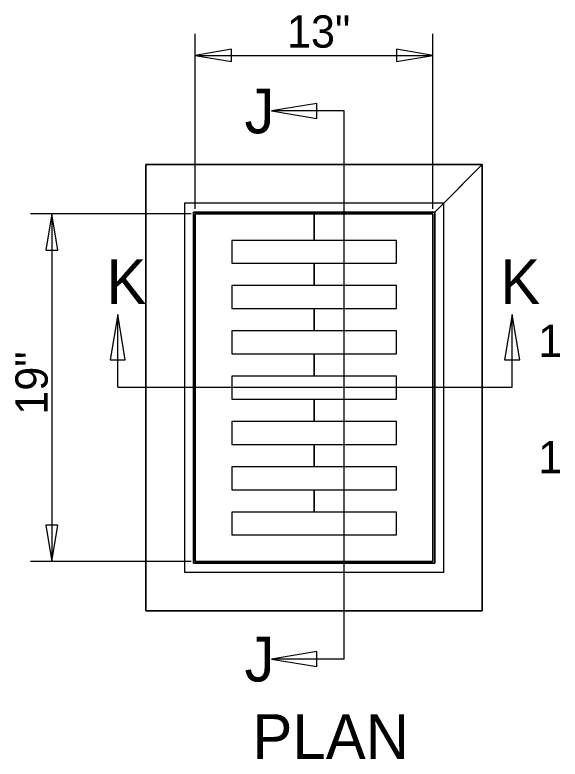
# Model space of a CAD drawing. Extents: x 1 to 17.6, y 0.6 to 10.5.
# Drawn here: x 13.463 to 14.983, y 8.16 to 10.234 of the extents above; entities that cross this region are included whole.
import ezdxf

# ---------------------------------------------------------------- set-up
doc = ezdxf.new("R2010")
doc.units = 0
for name, color, linetype in [('SD_P_Dimension Lines', 7, 'Continuous'), ('SD_P_Dimension Text', 7, 'Continuous'), ('SD_P_Prop Object Lines', 7, 'Continuous'), ('SD_P_Shading', 7, 'Continuous'), ('SD_P_Subtitles', 7, 'Continuous')]:
    doc.layers.add(name, color=color, linetype=linetype)

msp = doc.modelspace()

# ---------------------------------------------------------------- linework, layer by layer
at = {"layer": 'SD_P_Dimension Lines'}
for p, q in [((13.9656, 9.6937), (13.9656, 10.1813)), ((14.6286, 9.6937), (14.6286, 10.1813)), ((14.0668, 10.1383), (13.9656, 10.1213)), ((14.0668, 10.1043), (14.0668, 10.1383)), ((14.6286, 10.1213), (14.5273, 10.1383)), ((14.5273, 10.1383), (14.5273, 10.1043)), ((13.9656, 10.1213), (14.6286, 10.1213)), ((13.9656, 10.1213), (14.0668, 10.1043)), ((14.5273, 10.1043), (14.6286, 10.1213)), ((13.9546, 9.6797), (13.5061, 9.6797)), ((13.5661, 9.6797), (13.5491, 9.5784)), ((13.5661, 9.6797), (13.5661, 8.7107)), ((13.5831, 9.5784), (13.5661, 9.6797)), ((13.5491, 9.5784), (13.5831, 9.5784)), ((13.5491, 8.8119), (13.5661, 8.7107)), ((13.5831, 8.8119), (13.5491, 8.8119)), ((13.5661, 8.7107), (13.5831, 8.8119)), ((13.9546, 8.7107), (13.5061, 8.7107))]:
    msp.add_line(p, q, dxfattribs=at)
at = {"layer": 'SD_P_Prop Object Lines'}
for points in [[(13.8279, 8.573), (14.7662, 8.573), (14.7662, 9.8173), (13.8279, 9.8173)], [(13.9355, 8.6806), (14.6586, 8.6806), (14.6586, 9.7097), (13.9355, 9.7097)], [(13.9607, 8.7058), (14.6334, 8.7058), (14.6334, 9.6845), (13.9607, 9.6845)], [(13.9656, 8.7107), (14.6286, 8.7107), (14.6286, 9.6797), (13.9656, 9.6797)], [(14.0676, 9.542), (14.5266, 9.542), (14.5266, 9.6058), (14.0676, 9.6058)], [(14.0676, 9.4158), (14.5266, 9.4158), (14.5266, 9.4795), (14.0676, 9.4795)], [(14.0676, 9.2895), (14.5266, 9.2895), (14.5266, 9.3533), (14.0676, 9.3533)], [(14.0676, 9.1633), (14.5266, 9.1633), (14.5266, 9.227), (14.0676, 9.227)], [(14.0676, 9.037), (14.5266, 9.037), (14.5266, 9.1008), (14.0676, 9.1008)], [(14.0676, 8.9108), (14.5266, 8.9108), (14.5266, 8.9745), (14.0676, 8.9745)], [(14.0676, 8.7845), (14.5266, 8.7845), (14.5266, 8.8483), (14.0676, 8.8483)]]:
    msp.add_lwpolyline(points, close=True, dxfattribs=at)
at = {"layer": 'SD_P_Shading'}
for points in [[(13.8279, 9.8173), (14.7662, 9.8173), (14.6586, 9.7097), (14.6334, 9.6845), (14.6334, 8.7058), (13.9607, 8.7058), (13.9607, 9.6845), (14.6334, 9.6845), (14.7662, 9.8173), (14.7662, 8.573), (13.8279, 8.573)], [(13.9656, 9.6797), (14.2971, 9.6797), (14.2971, 9.6058), (14.0676, 9.6058), (14.0676, 9.542), (14.2971, 9.542), (14.2971, 9.4795), (14.0676, 9.4795), (14.0676, 9.4158), (14.2971, 9.4158), (14.2971, 9.3533), (14.0676, 9.3533), (14.0676, 9.2895), (14.2971, 9.2895), (14.2971, 9.227), (14.0676, 9.227), (14.0676, 9.1633), (14.2971, 9.1633), (14.2971, 9.1008), (14.0676, 9.1008), (14.0676, 9.037), (14.2971, 9.037), (14.2971, 8.9745), (14.0676, 8.9745), (14.0676, 8.9108), (14.2971, 8.9108), (14.2971, 8.8483), (14.0676, 8.8483), (14.0676, 8.7845), (14.2971, 8.7845), (14.5266, 8.7845), (14.5266, 8.8483), (14.2971, 8.8483), (14.2971, 8.9108), (14.5266, 8.9108), (14.5266, 8.9745), (14.2971, 8.9745), (14.2971, 9.037), (14.5266, 9.037), (14.5266, 9.1008), (14.2971, 9.1008), (14.2971, 9.1633), (14.5266, 9.1633), (14.5266, 9.227), (14.2971, 9.227), (14.2971, 9.2895), (14.5266, 9.2895), (14.5266, 9.3533), (14.2971, 9.3533), (14.2971, 9.4158), (14.5266, 9.4158), (14.5266, 9.4795), (14.2971, 9.4795), (14.2971, 9.542), (14.5266, 9.542), (14.5266, 9.6058), (14.2971, 9.6058), (14.2971, 9.6797), (14.6286, 9.6797), (14.6286, 8.7107), (13.9656, 8.7107)]]:
    msp.add_lwpolyline(points, close=True, dxfattribs=at)
at = {"layer": 'SD_P_Subtitles'}
for p, q in [((14.305, 9.9876), (14.1786, 9.9665)), ((14.305, 9.9455), (14.305, 9.9876)), ((14.3811, 9.9665), (14.1786, 9.9665)), ((14.1786, 9.9665), (14.305, 9.9455)), ((14.3811, 8.4386), (14.3811, 9.9665)), ((13.7496, 9.3987), (13.7285, 9.2724)), ((13.7496, 9.1962), (13.7496, 9.3987)), ((13.7707, 9.2724), (13.7496, 9.3987)), ((14.8495, 9.3987), (14.8285, 9.2724)), ((14.8495, 9.1962), (14.8495, 9.3987)), ((14.8706, 9.2724), (14.8495, 9.3987)), ((13.7285, 9.2724), (13.7707, 9.2724)), ((14.8285, 9.2724), (14.8706, 9.2724)), ((13.7496, 9.1962), (14.8495, 9.1962)), ((14.305, 8.4597), (14.1786, 8.4386)), ((14.305, 8.4176), (14.305, 8.4597)), ((14.3811, 8.4386), (14.1786, 8.4386)), ((14.1786, 8.4386), (14.305, 8.4176))]:
    msp.add_line(p, q, dxfattribs=at)

# ---------------------------------------------------------------- texts
at = {"layer": 'SD_P_Dimension Text'}
for s, p in [('13"', (14.2215, 10.143)), ('1', (14.9221, 9.281)), ('1', (14.9221, 8.9568))]:
    msp.add_text(s, height=0.09, dxfattribs=at).set_placement(p)
msp.add_text('19"', height=0.09, rotation=90, dxfattribs=at).set_placement((13.5543, 9.1196))
at = {"layer": 'SD_P_Subtitles'}
for s, p in [('J', (14.1033, 9.9041)), ('K', (13.7181, 9.4282)), ('K', (14.8163, 9.4282)), ('J', (14.1033, 8.3761)), ('PLAN', (14.1252, 8.1597))]:
    msp.add_text(s, height=0.125, dxfattribs=at).set_placement(p)

doc.saveas('drawing.dxf')
